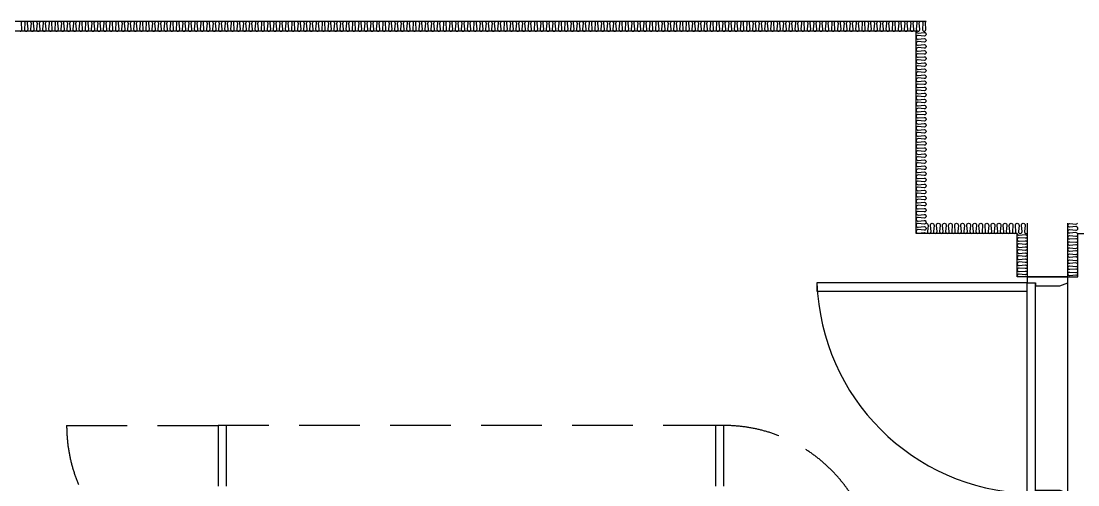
# Model space of a CAD drawing. Header units: millimetres. Extents: x -95754 to 177808, y 34455 to 150605.
# Drawn here: x 129679 to 134904, y 142211 to 144505 of the extents above; entities that cross this region are included whole.
import ezdxf

# ---------------------------------------------------------------- set-up
doc = ezdxf.new("R2010")
doc.units = ezdxf.units.MM
doc.header["$LTSCALE"] = 300
doc.linetypes.add('H1', pattern=[1.5, 1, -0.5])
for name, color, linetype in [('A-DOOR', 4, 'Continuous'), ('A-DOOR-1', 1, 'Continuous'), ('A-DOOR-8', 8, 'Continuous'), ('A-ETC-전기', 253, 'H1'), ('A-WALL-D', 7, 'Continuous'), ('ISL', 251, 'Continuous')]:
    doc.layers.add(name, color=color, linetype=linetype)

# ---------------------------------------------------------------- blocks, each defined once
blk = doc.blocks.new('FSD-1')
at = {"layer": 'A-DOOR'}
for points in [[(190359.4, 600586.7), (190359.4, 600556.7), (190319.4, 600556.7), (190319.4, 600541.7), (190199.4, 600541.7), (190159.4, 600556.7), (190159.4, 600586.7)], [(190359.4, 599486.7), (190359.4, 599516.7), (190319.4, 599516.7), (190319.4, 599531.7), (190199.4, 599531.7), (190159.4, 599516.7), (190159.4, 599486.7)], [(190359.4, 599516.7), (191399.4, 599516.7), (191399.4, 599556.7), (190359.4, 599556.7)]]:
    blk.add_lwpolyline(points, close=True, dxfattribs=at)
at = {"layer": 'A-DOOR-1'}
blk.add_arc((190322.5, 599479.8), 1077.5, 1.9614, 88.0386, dxfattribs=at)
at = {"layer": 'A-DOOR-8'}
for p, q in [((190159.4, 600556.7), (190159.4, 599516.7)), ((190319.4, 600556.7), (190319.4, 599516.7)), ((190359.4, 600556.7), (190359.4, 599516.7))]:
    blk.add_line(p, q, dxfattribs=at)
blk = doc.blocks.new('750X2500')
at = {"layer": 'A-ETC-전기'}
for p, q in [((-3250, 750), (-2458, 750)), ((-2460, 750), (-2460, 0)), ((-40, 750), (-40, 0)), ((750, 0), (-42, 0))]:
    blk.add_line(p, q, dxfattribs=at)
blk.add_lwpolyline([(-2500, 750), (-2500, 0), (0, 0), (0, 750)], close=True, dxfattribs=at)
for centre, start, end in [((-2500, 750), 180, 270), ((0, 0), 0, 90)]:
    blk.add_arc(centre, 750, start, end, dxfattribs=at)

msp = doc.modelspace()

# ---------------------------------------------------------------- linework, layer by layer
at = {"layer": 'A-WALL-D'}
msp.add_line((124553.6, 144505), (134153.6, 144505), dxfattribs=at)
at = {"layer": 'A-WALL-D', "elevation": 0}
msp.add_lwpolyline([(134653.6, 143505), (134653.6, 143240), (134853.6, 143240), (134853.6, 143505)], dxfattribs=at)
at = {"layer": 'ISL'}
for p, q in [((134653.6, 143240), (134603.6, 143240)), ((134853.6, 143240), (134903.6, 143240))]:
    msp.add_line(p, q, dxfattribs=at)
for points in [[(129673.6, 144455, 0.44469), (129682.6, 144465), (129679.6, 144495, -1.108889), (129697.6, 144495), (129694.6, 144465, 0.44469), (129703.6, 144455, 0.44469), (129712.6, 144465), (129709.6, 144495, -1.108889), (129727.6, 144495), (129724.6, 144465, 0.44469), (129733.6, 144455, 0.44469), (129742.6, 144465), (129739.6, 144495, -1.108889), (129757.6, 144495), (129754.6, 144465, 0.44469), (129763.6, 144455, 0.44469), (129772.6, 144465), (129769.6, 144495, -1.108889), (129787.6, 144495), (129784.6, 144465, 0.44469), (129793.6, 144455, 0.44469), (129802.6, 144465), (129799.6, 144495, -1.108889), (129817.6, 144495), (129814.6, 144465, 0.44469), (129823.6, 144455, 0.44469), (129832.6, 144465), (129829.6, 144495, -1.108889), (129847.6, 144495), (129844.6, 144465, 0.44469), (129853.6, 144455, 0.44469), (129862.6, 144465), (129859.6, 144495, -1.108889), (129877.6, 144495), (129874.6, 144465, 0.44469), (129883.6, 144455, 0.44469), (129892.6, 144465), (129889.6, 144495, -1.108889), (129907.6, 144495), (129904.6, 144465, 0.44469), (129913.6, 144455, 0.44469), (129922.6, 144465), (129919.6, 144495, -1.108889), (129937.6, 144495), (129934.6, 144465, 0.44469), (129943.6, 144455, 0.44469), (129952.6, 144465), (129949.6, 144495, -1.108889), (129967.6, 144495), (129964.6, 144465, 0.44469), (129973.6, 144455, 0.44469), (129982.6, 144465), (129979.6, 144495, -1.108889), (129997.6, 144495), (129994.6, 144465, 0.44469), (130003.6, 144455, 0.44469), (130012.6, 144465), (130009.6, 144495, -1.108889), (130027.6, 144495), (130024.6, 144465, 0.44469), (130033.6, 144455, 0.44469), (130042.6, 144465), (130039.6, 144495, -1.108889), (130057.6, 144495), (130054.6, 144465, 0.44469), (130063.6, 144455, 0.44469), (130072.6, 144465), (130069.6, 144495, -1.108889), (130087.6, 144495), (130084.6, 144465, 0.44469), (130093.6, 144455, 0.44469), (130102.6, 144465), (130099.6, 144495, -1.108889), (130117.6, 144495), (130114.6, 144465, 0.44469), (130123.6, 144455, 0.44469), (130132.6, 144465), (130129.6, 144495, -1.108889), (130147.6, 144495), (130144.6, 144465, 0.44469), (130153.6, 144455, 0.44469), (130162.6, 144465), (130159.6, 144495, -1.108889), (130177.6, 144495), (130174.6, 144465, 0.44469), (130183.6, 144455, 0.44469), (130192.6, 144465), (130189.6, 144495, -1.108889), (130207.6, 144495), (130204.6, 144465, 0.44469), (130213.6, 144455, 0.44469), (130222.6, 144465), (130219.6, 144495, -1.108889), (130237.6, 144495), (130234.6, 144465, 0.44469), (130243.6, 144455, 0.44469), (130252.6, 144465), (130249.6, 144495, -1.108889), (130267.6, 144495), (130264.6, 144465, 0.44469), (130273.6, 144455, 0.44469), (130282.6, 144465), (130279.6, 144495, -1.108889), (130297.6, 144495), (130294.6, 144465, 0.44469), (130303.6, 144455, 0.44469), (130312.6, 144465), (130309.6, 144495, -1.108889), (130327.6, 144495), (130324.6, 144465, 0.44469), (130333.6, 144455, 0.44469), (130342.6, 144465), (130339.6, 144495, -1.108889), (130357.6, 144495), (130354.6, 144465, 0.44469), (130363.6, 144455, 0.44469), (130372.6, 144465), (130369.6, 144495, -1.108889), (130387.6, 144495), (130384.6, 144465, 0.44469), (130393.6, 144455, 0.44469), (130402.6, 144465), (130399.6, 144495, -1.108889), (130417.6, 144495), (130414.6, 144465, 0.44469), (130423.6, 144455, 0.44469), (130432.6, 144465), (130429.6, 144495, -1.108889), (130447.6, 144495), (130444.6, 144465, 0.44469), (130453.6, 144455, 0.44469), (130462.6, 144465), (130459.6, 144495, -1.108889), (130477.6, 144495), (130474.6, 144465, 0.44469), (130483.6, 144455, 0.44469), (130492.6, 144465), (130489.6, 144495, -1.108889), (130507.6, 144495), (130504.6, 144465, 0.44469), (130513.6, 144455, 0.44469), (130522.6, 144465), (130519.6, 144495, -1.108889), (130537.6, 144495), (130534.6, 144465, 0.44469), (130543.6, 144455, 0.44469), (130552.6, 144465), (130549.6, 144495, -1.108889), (130567.6, 144495), (130564.6, 144465, 0.44469), (130573.6, 144455, 0.44469), (130582.6, 144465), (130579.6, 144495, -1.108889), (130597.6, 144495), (130594.6, 144465, 0.44469), (130603.6, 144455, 0.44469), (130612.6, 144465), (130609.6, 144495, -1.108889), (130627.6, 144495), (130624.6, 144465, 0.44469), (130633.6, 144455, 0.44469), (130642.6, 144465), (130639.6, 144495, -1.108889), (130657.6, 144495), (130654.6, 144465, 0.44469), (130663.6, 144455, 0.44469), (130672.6, 144465), (130669.6, 144495, -1.108889), (130687.6, 144495), (130684.6, 144465, 0.44469), (130693.6, 144455, 0.44469), (130702.6, 144465), (130699.6, 144495, -1.108889), (130717.6, 144495), (130714.6, 144465, 0.44469), (130723.6, 144455, 0.44469), (130732.6, 144465), (130729.6, 144495, -1.108889), (130747.6, 144495), (130744.6, 144465, 0.44469), (130753.6, 144455, 0.44469), (130762.6, 144465), (130759.6, 144495, -1.108889), (130777.6, 144495), (130774.6, 144465, 0.44469), (130783.6, 144455, 0.44469), (130792.6, 144465), (130789.6, 144495, -1.108889), (130807.6, 144495), (130804.6, 144465, 0.44469), (130813.6, 144455, 0.44469), (130822.6, 144465), (130819.6, 144495, -1.108889), (130837.6, 144495), (130834.6, 144465, 0.44469), (130843.6, 144455, 0.44469), (130852.6, 144465), (130849.6, 144495, -1.108889), (130867.6, 144495), (130864.6, 144465, 0.44469), (130873.6, 144455, 0.44469), (130882.6, 144465), (130879.6, 144495, -1.108889), (130897.6, 144495), (130894.6, 144465, 0.44469), (130903.6, 144455, 0.44469), (130912.6, 144465), (130909.6, 144495, -1.108889), (130927.6, 144495), (130924.6, 144465, 0.44469), (130933.6, 144455, 0.44469), (130942.6, 144465), (130939.6, 144495, -1.108889), (130957.6, 144495), (130954.6, 144465, 0.44469), (130963.6, 144455, 0.44469), (130972.6, 144465), (130969.6, 144495, -1.108889), (130987.6, 144495), (130984.6, 144465, 0.44469), (130993.6, 144455, 0.44469), (131002.6, 144465), (130999.6, 144495, -1.108889), (131017.6, 144495), (131014.6, 144465, 0.44469), (131023.6, 144455, 0.44469), (131032.6, 144465), (131029.6, 144495, -1.108889), (131047.6, 144495), (131044.6, 144465, 0.44469), (131053.6, 144455, 0.44469), (131062.6, 144465), (131059.6, 144495, -1.108889), (131077.6, 144495), (131074.6, 144465, 0.44469), (131083.6, 144455, 0.44469), (131092.6, 144465), (131089.6, 144495, -1.108889), (131107.6, 144495), (131104.6, 144465, 0.44469), (131113.6, 144455, 0.44469), (131122.6, 144465), (131119.6, 144495, -1.108889), (131137.6, 144495), (131134.6, 144465, 0.44469), (131143.6, 144455, 0.44469), (131152.6, 144465), (131149.6, 144495, -1.108889), (131167.6, 144495), (131164.6, 144465, 0.44469), (131173.6, 144455, 0.44469), (131182.6, 144465), (131179.6, 144495, -1.108889), (131197.6, 144495), (131194.6, 144465, 0.44469), (131203.6, 144455, 0.44469), (131212.6, 144465), (131209.6, 144495, -1.108889), (131227.6, 144495), (131224.6, 144465, 0.44469), (131233.6, 144455, 0.44469), (131242.6, 144465), (131239.6, 144495, -1.108889), (131257.6, 144495), (131254.6, 144465, 0.44469), (131263.6, 144455, 0.44469), (131272.6, 144465), (131269.6, 144495, -1.108889), (131287.6, 144495), (131284.6, 144465, 0.44469), (131293.6, 144455, 0.44469), (131302.6, 144465), (131299.6, 144495, -1.108889), (131317.6, 144495), (131314.6, 144465, 0.44469), (131323.6, 144455, 0.44469), (131332.6, 144465), (131329.6, 144495, -1.108889), (131347.6, 144495), (131344.6, 144465, 0.44469), (131353.6, 144455, 0.44469), (131362.6, 144465), (131359.6, 144495, -1.108889), (131377.6, 144495), (131374.6, 144465, 0.44469), (131383.6, 144455, 0.44469), (131392.6, 144465), (131389.6, 144495, -1.108889), (131407.6, 144495), (131404.6, 144465, 0.44469), (131413.6, 144455, 0.44469), (131422.6, 144465), (131419.6, 144495, -1.108889), (131437.6, 144495), (131434.6, 144465, 0.44469), (131443.6, 144455, 0.44469), (131452.6, 144465), (131449.6, 144495, -1.108889), (131467.6, 144495), (131464.6, 144465, 0.44469), (131473.6, 144455, 0.44469), (131482.6, 144465), (131479.6, 144495, -1.108889), (131497.6, 144495), (131494.6, 144465, 0.44469), (131503.6, 144455, 0.44469), (131512.6, 144465), (131509.6, 144495, -1.108889), (131527.6, 144495), (131524.6, 144465, 0.44469), (131533.6, 144455, 0.44469), (131542.6, 144465), (131539.6, 144495, -1.108889), (131557.6, 144495), (131554.6, 144465, 0.44469), (131563.6, 144455, 0.44469), (131572.6, 144465), (131569.6, 144495, -1.108889), (131587.6, 144495), (131584.6, 144465, 0.44469), (131593.6, 144455, 0.44469), (131602.6, 144465), (131599.6, 144495, -1.108889), (131617.6, 144495), (131614.6, 144465, 0.44469), (131623.6, 144455, 0.44469), (131632.6, 144465), (131629.6, 144495, -1.108889), (131647.6, 144495), (131644.6, 144465, 0.44469), (131653.6, 144455, 0.44469), (131662.6, 144465), (131659.6, 144495, -1.108889), (131677.6, 144495), (131674.6, 144465, 0.44469), (131683.6, 144455, 0.44469), (131692.6, 144465), (131689.6, 144495, -1.108889), (131707.6, 144495), (131704.6, 144465, 0.44469), (131713.6, 144455, 0.44469), (131722.6, 144465), (131719.6, 144495, -1.108889), (131737.6, 144495), (131734.6, 144465, 0.44469), (131743.6, 144455, 0.44469), (131752.6, 144465), (131749.6, 144495, -1.108889), (131767.6, 144495), (131764.6, 144465, 0.44469), (131773.6, 144455, 0.44469), (131782.6, 144465), (131779.6, 144495, -1.108889), (131797.6, 144495), (131794.6, 144465, 0.44469), (131803.6, 144455, 0.44469), (131812.6, 144465), (131809.6, 144495, -1.108889), (131827.6, 144495), (131824.6, 144465, 0.44469), (131833.6, 144455, 0.44469), (131842.6, 144465), (131839.6, 144495, -1.108889), (131857.6, 144495), (131854.6, 144465, 0.44469), (131863.6, 144455, 0.44469), (131872.6, 144465), (131869.6, 144495, -1.108889), (131887.6, 144495), (131884.6, 144465, 0.44469), (131893.6, 144455, 0.44469), (131902.6, 144465), (131899.6, 144495, -1.108889), (131917.6, 144495), (131914.6, 144465, 0.44469), (131923.6, 144455, 0.44469), (131932.6, 144465), (131929.6, 144495, -1.108889), (131947.6, 144495), (131944.6, 144465, 0.44469), (131953.6, 144455, 0.44469), (131962.6, 144465), (131959.6, 144495, -1.108889), (131977.6, 144495), (131974.6, 144465, 0.44469), (131983.6, 144455, 0.44469), (131992.6, 144465), (131989.6, 144495, -1.108889), (132007.6, 144495), (132004.6, 144465, 0.44469), (132013.6, 144455, 0.44469), (132022.6, 144465), (132019.6, 144495, -1.108889), (132037.6, 144495), (132034.6, 144465, 0.44469), (132043.6, 144455, 0.44469), (132052.6, 144465), (132049.6, 144495, -1.108889), (132067.6, 144495), (132064.6, 144465, 0.44469), (132073.6, 144455, 0.44469), (132082.6, 144465), (132079.6, 144495, -1.108889), (132097.6, 144495), (132094.6, 144465, 0.44469), (132103.6, 144455, 0.44469), (132112.6, 144465), (132109.6, 144495, -1.108889), (132127.6, 144495), (132124.6, 144465, 0.44469), (132133.6, 144455, 0.44469), (132142.6, 144465), (132139.6, 144495, -1.108889), (132157.6, 144495), (132154.6, 144465, 0.44469), (132163.6, 144455, 0.44469), (132172.6, 144465), (132169.6, 144495, -1.108889), (132187.6, 144495), (132184.6, 144465, 0.44469), (132193.6, 144455, 0.44469), (132202.6, 144465), (132199.6, 144495, -1.108889), (132217.6, 144495), (132214.6, 144465, 0.44469), (132223.6, 144455, 0.44469), (132232.6, 144465), (132229.6, 144495, -1.108889), (132247.6, 144495), (132244.6, 144465, 0.44469), (132253.6, 144455, 0.44469), (132262.6, 144465), (132259.6, 144495, -1.108889), (132277.6, 144495), (132274.6, 144465, 0.44469), (132283.6, 144455, 0.44469), (132292.6, 144465), (132289.6, 144495, -1.108889), (132307.6, 144495), (132304.6, 144465, 0.44469), (132313.6, 144455, 0.44469), (132322.6, 144465), (132319.6, 144495, -1.108889), (132337.6, 144495), (132334.6, 144465, 0.44469), (132343.6, 144455, 0.44469), (132352.6, 144465), (132349.6, 144495, -1.108889), (132367.6, 144495), (132364.6, 144465, 0.44469), (132373.6, 144455, 0.44469), (132382.6, 144465), (132379.6, 144495, -1.108889), (132397.6, 144495), (132394.6, 144465, 0.44469), (132403.6, 144455, 0.44469), (132412.6, 144465), (132409.6, 144495, -1.108889), (132427.6, 144495), (132424.6, 144465, 0.44469), (132433.6, 144455, 0.44469), (132442.6, 144465), (132439.6, 144495, -1.108889), (132457.6, 144495), (132454.6, 144465, 0.44469), (132463.6, 144455, 0.44469), (132472.6, 144465), (132469.6, 144495, -1.108889), (132487.6, 144495), (132484.6, 144465, 0.44469), (132493.6, 144455, 0.44469), (132502.6, 144465), (132499.6, 144495, -1.108889), (132517.6, 144495), (132514.6, 144465, 0.44469), (132523.6, 144455, 0.44469), (132532.6, 144465), (132529.6, 144495, -1.108889), (132547.6, 144495), (132544.6, 144465, 0.44469), (132553.6, 144455, 0.44469), (132562.6, 144465), (132559.6, 144495, -1.108889), (132577.6, 144495), (132574.6, 144465, 0.44469), (132583.6, 144455, 0.44469), (132592.6, 144465), (132589.6, 144495, -1.108889), (132607.6, 144495), (132604.6, 144465, 0.44469), (132613.6, 144455, 0.44469), (132622.6, 144465), (132619.6, 144495, -1.108889), (132637.6, 144495), (132634.6, 144465, 0.44469), (132643.6, 144455, 0.44469), (132652.6, 144465), (132649.6, 144495, -1.108889), (132667.6, 144495), (132664.6, 144465, 0.44469), (132673.6, 144455, 0.44469), (132682.6, 144465), (132679.6, 144495, -1.108889), (132697.6, 144495), (132694.6, 144465, 0.44469), (132703.6, 144455, 0.44469), (132712.6, 144465), (132709.6, 144495, -1.108889), (132727.6, 144495), (132724.6, 144465, 0.44469), (132733.6, 144455, 0.44469), (132742.6, 144465), (132739.6, 144495, -1.108889), (132757.6, 144495), (132754.6, 144465, 0.44469), (132763.6, 144455, 0.44469), (132772.6, 144465), (132769.6, 144495, -1.108889), (132787.6, 144495), (132784.6, 144465, 0.44469), (132793.6, 144455, 0.44469), (132802.6, 144465), (132799.6, 144495, -1.108889), (132817.6, 144495), (132814.6, 144465, 0.44469), (132823.6, 144455, 0.44469), (132832.6, 144465), (132829.6, 144495, -1.108889), (132847.6, 144495), (132844.6, 144465, 0.44469), (132853.6, 144455, 0.44469), (132862.6, 144465), (132859.6, 144495, -1.108889), (132877.6, 144495), (132874.6, 144465, 0.44469), (132883.6, 144455, 0.44469), (132892.6, 144465), (132889.6, 144495, -1.108889), (132907.6, 144495), (132904.6, 144465, 0.44469), (132913.6, 144455, 0.44469), (132922.6, 144465), (132919.6, 144495, -1.108889), (132937.6, 144495), (132934.6, 144465, 0.44469), (132943.6, 144455, 0.44469), (132952.6, 144465), (132949.6, 144495, -1.108889), (132967.6, 144495), (132964.6, 144465, 0.44469), (132973.6, 144455, 0.44469), (132982.6, 144465), (132979.6, 144495, -1.108889), (132997.6, 144495), (132994.6, 144465, 0.44469), (133003.6, 144455, 0.44469), (133012.6, 144465), (133009.6, 144495, -1.108889), (133027.6, 144495), (133024.6, 144465, 0.44469), (133033.6, 144455, 0.44469), (133042.6, 144465), (133039.6, 144495, -1.108889), (133057.6, 144495), (133054.6, 144465, 0.44469), (133063.6, 144455, 0.44469), (133072.6, 144465), (133069.6, 144495, -1.108889), (133087.6, 144495), (133084.6, 144465, 0.44469), (133093.6, 144455, 0.44469), (133102.6, 144465), (133099.6, 144495, -1.108889), (133117.6, 144495), (133114.6, 144465, 0.44469), (133123.6, 144455, 0.44469), (133132.6, 144465), (133129.6, 144495, -1.108889), (133147.6, 144495), (133144.6, 144465, 0.44469), (133153.6, 144455, 0.44469), (133162.6, 144465), (133159.6, 144495, -1.108889), (133177.6, 144495), (133174.6, 144465, 0.44469), (133183.6, 144455, 0.44469), (133192.6, 144465), (133189.6, 144495, -1.108889), (133207.6, 144495), (133204.6, 144465, 0.44469), (133213.6, 144455, 0.44469), (133222.6, 144465), (133219.6, 144495, -1.108889), (133237.6, 144495), (133234.6, 144465, 0.44469), (133243.6, 144455, 0.44469), (133252.6, 144465), (133249.6, 144495, -1.108889), (133267.6, 144495), (133264.6, 144465, 0.44469), (133273.6, 144455, 0.44469), (133282.6, 144465), (133279.6, 144495, -1.108889), (133297.6, 144495), (133294.6, 144465, 0.44469), (133303.6, 144455, 0.44469), (133312.6, 144465), (133309.6, 144495, -1.108889), (133327.6, 144495), (133324.6, 144465, 0.44469), (133333.6, 144455, 0.44469), (133342.6, 144465), (133339.6, 144495, -1.108889), (133357.6, 144495), (133354.6, 144465, 0.44469), (133363.6, 144455, 0.44469), (133372.6, 144465), (133369.6, 144495, -1.108889), (133387.6, 144495), (133384.6, 144465, 0.44469), (133393.6, 144455, 0.44469), (133402.6, 144465), (133399.6, 144495, -1.108889), (133417.6, 144495), (133414.6, 144465, 0.44469), (133423.6, 144455, 0.44469), (133432.6, 144465), (133429.6, 144495, -1.108889), (133447.6, 144495), (133444.6, 144465, 0.44469), (133453.6, 144455, 0.44469), (133462.6, 144465), (133459.6, 144495, -1.108889), (133477.6, 144495), (133474.6, 144465, 0.44469), (133483.6, 144455, 0.44469), (133492.6, 144465), (133489.6, 144495, -1.108889), (133507.6, 144495), (133504.6, 144465, 0.44469), (133513.6, 144455, 0.44469), (133522.6, 144465), (133519.6, 144495, -1.108889), (133537.6, 144495), (133534.6, 144465, 0.44469), (133543.6, 144455, 0.44469), (133552.6, 144465), (133549.6, 144495, -1.108889), (133567.6, 144495), (133564.6, 144465, 0.44469), (133573.6, 144455, 0.44469), (133582.6, 144465), (133579.6, 144495, -1.108889), (133597.6, 144495), (133594.6, 144465, 0.44469), (133603.6, 144455, 0.44469), (133612.6, 144465), (133609.6, 144495, -1.108889), (133627.6, 144495), (133624.6, 144465, 0.44469), (133633.6, 144455, 0.44469), (133642.6, 144465), (133639.6, 144495, -1.108889), (133657.6, 144495), (133654.6, 144465, 0.44469), (133663.6, 144455, 0.44469), (133672.6, 144465), (133669.6, 144495, -1.108889), (133687.6, 144495), (133684.6, 144465, 0.44469), (133693.6, 144455, 0.44469), (133702.6, 144465), (133699.6, 144495, -1.108889), (133717.6, 144495), (133714.6, 144465, 0.44469), (133723.6, 144455, 0.44469), (133732.6, 144465), (133729.6, 144495, -1.108889), (133747.6, 144495), (133744.6, 144465, 0.44469), (133753.6, 144455, 0.44469), (133762.6, 144465), (133759.6, 144495, -1.108889), (133777.6, 144495), (133774.6, 144465, 0.44469), (133783.6, 144455, 0.44469), (133792.6, 144465), (133789.6, 144495, -1.108889), (133807.6, 144495), (133804.6, 144465, 0.44469), (133813.6, 144455, 0.44469), (133822.6, 144465), (133819.6, 144495, -1.108889), (133837.6, 144495), (133834.6, 144465, 0.44469), (133843.6, 144455, 0.44469), (133852.6, 144465), (133849.6, 144495, -1.108889), (133867.6, 144495), (133864.6, 144465, 0.44469), (133873.6, 144455, 0.44469), (133882.6, 144465), (133879.6, 144495, -1.108889), (133897.6, 144495), (133894.6, 144465, 0.44469), (133903.6, 144455, 0.44469), (133912.6, 144465), (133909.6, 144495, -1.108889), (133927.6, 144495), (133924.6, 144465, 0.44469), (133933.6, 144455, 0.44469), (133942.6, 144465), (133939.6, 144495, -1.108889), (133957.6, 144495), (133954.6, 144465, 0.44469), (133963.6, 144455, 0.44469), (133972.6, 144465), (133969.6, 144495, -1.108889), (133987.6, 144495), (133984.6, 144465, 0.44469), (133993.6, 144455, 0.44469), (134002.6, 144465), (133999.6, 144495, -1.108889), (134017.6, 144495), (134014.6, 144465, 0.44469), (134023.6, 144455, 0.44469), (134032.6, 144465), (134029.6, 144495, -1.108889), (134047.6, 144495), (134044.6, 144465, 0.44469), (134053.6, 144455, 0.44469), (134062.6, 144465), (134059.6, 144495, -1.108889), (134077.6, 144495), (134074.6, 144465, 0.44469), (134083.6, 144455, 0.44469), (134092.6, 144465), (134089.6, 144495, -1.108889), (134107.6, 144495), (134104.6, 144465, 0.44469), (134113.6, 144455, 0.44469), (134122.6, 144465), (134119.6, 144495, -1.108889), (134137.6, 144495), (134134.6, 144465, 0.44469), (134143.6, 144455, 0.44469), (134152.6, 144465), (134149.6, 144495, -0.278714), (134153.6, 144503.5, -0.278714)], [(134103.6, 144455, 0.44469), (134113.6, 144446), (134143.6, 144449, -1.108889), (134143.6, 144431), (134113.6, 144434, 0.44469), (134103.6, 144425, 0.44469), (134113.6, 144416), (134143.6, 144419, -1.108889), (134143.6, 144401), (134113.6, 144404, 0.44469), (134103.6, 144395, 0.44469), (134113.6, 144386), (134143.6, 144389, -1.108889), (134143.6, 144371), (134113.6, 144374, 0.44469), (134103.6, 144365, 0.44469), (134113.6, 144356), (134143.6, 144359, -1.108889), (134143.6, 144341), (134113.6, 144344, 0.44469), (134103.6, 144335, 0.44469), (134113.6, 144326), (134143.6, 144329, -1.108889), (134143.6, 144311), (134113.6, 144314, 0.44469), (134103.6, 144305, 0.44469), (134113.6, 144296), (134143.6, 144299, -1.108889), (134143.6, 144281), (134113.6, 144284, 0.44469), (134103.6, 144275, 0.44469), (134113.6, 144266), (134143.6, 144269, -1.108889), (134143.6, 144251), (134113.6, 144254, 0.44469), (134103.6, 144245, 0.44469), (134113.6, 144236), (134143.6, 144239, -1.108889), (134143.6, 144221), (134113.6, 144224, 0.44469), (134103.6, 144215, 0.44469), (134113.6, 144206), (134143.6, 144209, -1.108889), (134143.6, 144191), (134113.6, 144194, 0.44469), (134103.6, 144185, 0.44469), (134113.6, 144176), (134143.6, 144179, -1.108889), (134143.6, 144161), (134113.6, 144164, 0.44469), (134103.6, 144155, 0.44469), (134113.6, 144146), (134143.6, 144149, -1.108889), (134143.6, 144131), (134113.6, 144134, 0.44469), (134103.6, 144125, 0.44469), (134113.6, 144116), (134143.6, 144119, -1.108889), (134143.6, 144101), (134113.6, 144104, 0.44469), (134103.6, 144095, 0.44469), (134113.6, 144086), (134143.6, 144089, -1.108889), (134143.6, 144071), (134113.6, 144074, 0.44469), (134103.6, 144065, 0.44469), (134113.6, 144056), (134143.6, 144059, -1.108889), (134143.6, 144041), (134113.6, 144044, 0.44469), (134103.6, 144035, 0.44469), (134113.6, 144026), (134143.6, 144029, -1.108889), (134143.6, 144011), (134113.6, 144014, 0.44469), (134103.6, 144005, 0.44469), (134113.6, 143996), (134143.6, 143999, -1.108889), (134143.6, 143981), (134113.6, 143984, 0.44469), (134103.6, 143975, 0.44469), (134113.6, 143966), (134143.6, 143969, -1.108889), (134143.6, 143951), (134113.6, 143954, 0.44469), (134103.6, 143945, 0.44469), (134113.6, 143936), (134143.6, 143939, -1.108889), (134143.6, 143921), (134113.6, 143924, 0.44469), (134103.6, 143915, 0.44469), (134113.6, 143906), (134143.6, 143909, -1.108889), (134143.6, 143891), (134113.6, 143894, 0.44469), (134103.6, 143885, 0.44469), (134113.6, 143876), (134143.6, 143879, -1.108889), (134143.6, 143861), (134113.6, 143864, 0.44469), (134103.6, 143855, 0.44469), (134113.6, 143846), (134143.6, 143849, -1.108889), (134143.6, 143831), (134113.6, 143834, 0.44469), (134103.6, 143825, 0.44469), (134113.6, 143816), (134143.6, 143819, -1.108889), (134143.6, 143801), (134113.6, 143804, 0.44469), (134103.6, 143795, 0.44469), (134113.6, 143786), (134143.6, 143789, -1.108889), (134143.6, 143771), (134113.6, 143774, 0.44469), (134103.6, 143765, 0.44469), (134113.6, 143756), (134143.6, 143759, -1.108889), (134143.6, 143741), (134113.6, 143744, 0.44469), (134103.6, 143735, 0.44469), (134113.6, 143726), (134143.6, 143729, -1.108889), (134143.6, 143711), (134113.6, 143714, 0.44469), (134103.6, 143705, 0.44469), (134113.6, 143696), (134143.6, 143699, -1.108889), (134143.6, 143681), (134113.6, 143684, 0.44469), (134103.6, 143675, 0.44469), (134113.6, 143666), (134143.6, 143669, -1.108889), (134143.6, 143651), (134113.6, 143654, 0.44469), (134103.6, 143645, 0.44469), (134113.6, 143636), (134143.6, 143639, -1.108889), (134143.6, 143621), (134113.6, 143624, 0.44469), (134103.6, 143615, 0.44469), (134113.6, 143606), (134143.6, 143609, -1.108889), (134143.6, 143591), (134113.6, 143594, 0.44469), (134103.6, 143585, 0.44469), (134113.6, 143576), (134143.6, 143579, -1.108889), (134143.6, 143561), (134113.6, 143564, 0.44469), (134103.6, 143555, 0.44469), (134113.6, 143546), (134143.6, 143549, -1.108889), (134143.6, 143531), (134113.6, 143534, 0.44469), (134103.6, 143525, 0.44469), (134113.6, 143516), (134143.6, 143519, -1.108889), (134143.6, 143501), (134113.6, 143504, 0.44469), (134103.6, 143495, 0.44469), (134113.6, 143486), (134143.6, 143489, -1.108889), (134143.6, 143471), (134113.6, 143474, 0.44469), (134103.6, 143465, 0.44469), (134113.6, 143456), (134143.6, 143459, -0.278196), (134152, 143455, -0.278196)], [(134603.6, 143455, 0.44469), (134613.6, 143446), (134643.6, 143449, -1.108889), (134643.6, 143431), (134613.6, 143434, 0.44469), (134603.6, 143425, 0.44469), (134613.6, 143416), (134643.6, 143419, -1.108889), (134643.6, 143401), (134613.6, 143404, 0.44469), (134603.6, 143395, 0.44469), (134613.6, 143386), (134643.6, 143389, -1.108889), (134643.6, 143371), (134613.6, 143374, 0.44469), (134603.6, 143365, 0.44469), (134613.6, 143356), (134643.6, 143359, -1.108889), (134643.6, 143341), (134613.6, 143344, 0.44469), (134603.6, 143335, 0.44469), (134613.6, 143326), (134643.6, 143329, -1.108889), (134643.6, 143311), (134613.6, 143314, 0.44469), (134603.6, 143305, 0.44469), (134613.6, 143296), (134643.6, 143299, -1.108889), (134643.6, 143281), (134613.6, 143284, 0.44469), (134603.6, 143275, 0.44469), (134613.6, 143266), (134643.6, 143269, -1.108889), (134643.6, 143251), (134613.6, 143254, 0.44469), (134603.6, 143245)]]:
    msp.add_lwpolyline(points, format="xyb", dxfattribs=at)
msp.add_lwpolyline([(134603.6, 143240), (134603.6, 143455), (134103.6, 143455), (134103.6, 144455), (124603.6, 144455), (124603.6, 143455), (123303.6, 143455), (123303.6, 144455), (113803.6, 144455), (113803.6, 143455), (112503.6, 143455), (112503.6, 144455), (103003.6, 144455), (103003.6, 143455), (102003.6, 143455), (102003.6, 143270)], dxfattribs=at)
at = {"layer": 'ISL', "elevation": 0}
msp.add_lwpolyline([(134903.6, 143240), (134903.6, 143455), (135403.6, 143455), (135403.6, 144455), (144903.6, 144455), (144903.6, 143455), (146203.6, 143455), (146203.6, 144455), (155703.6, 144455), (155703.6, 143455), (157003.6, 143455), (157003.6, 144455), (166503.6, 144455), (166503.6, 143455), (167503.6, 143455), (167503.6, 143240)], dxfattribs=at)
for points in [[(134153.6, 143505, -0.444689), (134162.6, 143495), (134159.6, 143465, 1.108889), (134177.6, 143465), (134174.6, 143495, -0.444691), (134183.6, 143505, -0.444689), (134192.6, 143495), (134189.6, 143465, 1.108889), (134207.6, 143465), (134204.6, 143495, -0.444691), (134213.6, 143505, -0.444689), (134222.6, 143495), (134219.6, 143465, 1.108889), (134237.6, 143465), (134234.6, 143495, -0.444691), (134243.6, 143505, -0.444689), (134252.6, 143495), (134249.6, 143465, 1.108889), (134267.6, 143465), (134264.6, 143495, -0.444691), (134273.6, 143505, -0.444689), (134282.6, 143495), (134279.6, 143465, 1.108889), (134297.6, 143465), (134294.6, 143495, -0.444691), (134303.6, 143505, -0.444689), (134312.6, 143495), (134309.6, 143465, 1.108889), (134327.6, 143465), (134324.6, 143495, -0.444691), (134333.6, 143505, -0.444689), (134342.6, 143495), (134339.6, 143465, 1.108889), (134357.6, 143465), (134354.6, 143495, -0.444691), (134363.6, 143505, -0.444689), (134372.6, 143495), (134369.6, 143465, 1.108889), (134387.6, 143465), (134384.6, 143495, -0.444691), (134393.6, 143505, -0.444689), (134402.6, 143495), (134399.6, 143465, 1.108889), (134417.6, 143465), (134414.6, 143495, -0.444691), (134423.6, 143505, -0.444689), (134432.6, 143495), (134429.6, 143465, 1.108889), (134447.6, 143465), (134444.6, 143495, -0.444691), (134453.6, 143505, -0.444689), (134462.6, 143495), (134459.6, 143465, 1.108889), (134477.6, 143465), (134474.6, 143495, -0.444691), (134483.6, 143505, -0.444689), (134492.6, 143495), (134489.6, 143465, 1.108889), (134507.6, 143465), (134504.6, 143495, -0.444691), (134513.6, 143505, -0.444689), (134522.6, 143495), (134519.6, 143465, 1.108889), (134537.6, 143465), (134534.6, 143495, -0.444691), (134543.6, 143505, -0.444689), (134552.6, 143495), (134549.6, 143465, 1.108889), (134567.6, 143465), (134564.6, 143495, -0.444691), (134573.6, 143505, -0.444689), (134582.6, 143495), (134579.6, 143465, 1.108889), (134597.6, 143465), (134594.6, 143495, -0.444691), (134603.6, 143505, -0.444689), (134612.6, 143495), (134609.6, 143465, 1.108889), (134627.6, 143465), (134624.6, 143495, -0.444691), (134633.6, 143505, -0.444689), (134642.6, 143495), (134639.6, 143465, 0.633276), (134653.6, 143456.5, 0.633276)], [(134903.6, 143240, 0.44469), (134893.6, 143249), (134863.6, 143246, -1.108889), (134863.6, 143264), (134893.6, 143261, 0.44469), (134903.6, 143270, 0.44469), (134893.6, 143279), (134863.6, 143276, -1.108889), (134863.6, 143294), (134893.6, 143291, 0.44469), (134903.6, 143300, 0.44469), (134893.6, 143309), (134863.6, 143306, -1.108889), (134863.6, 143324), (134893.6, 143321, 0.44469), (134903.6, 143330, 0.44469), (134893.6, 143339), (134863.6, 143336, -1.108889), (134863.6, 143354), (134893.6, 143351, 0.44469), (134903.6, 143360, 0.44469), (134893.6, 143369), (134863.6, 143366, -1.108889), (134863.6, 143384), (134893.6, 143381, 0.44469), (134903.6, 143390, 0.44469), (134893.6, 143399), (134863.6, 143396, -1.108889), (134863.6, 143414), (134893.6, 143411, 0.44469), (134903.6, 143420, 0.44469), (134893.6, 143429), (134863.6, 143426, -1.108889), (134863.6, 143444), (134893.6, 143441, 0.44469), (134903.6, 143450, 0.44469), (134893.6, 143459), (134863.6, 143456, -1.108889), (134863.6, 143474), (134893.6, 143471, 0.44469), (134903.6, 143480, 0.44469), (134893.6, 143489), (134863.6, 143486, -1.108889), (134863.6, 143504), (134893.6, 143501, 0.278586), (134902.1, 143505, 0.278586)]]:
    msp.add_lwpolyline(points, format="xyb", dxfattribs=at)

# ---------------------------------------------------------------- block references
at = {"layer": 'A-DOOR', "rotation": 180}
msp.add_blockref('FSD-1', (325013, 742726.7), dxfattribs=at)
at = {"layer": 'A-ETC-전기', "rotation": 180}
msp.add_blockref('750X2500', (130653.6, 142505), dxfattribs=at)

doc.saveas('drawing.dxf')
